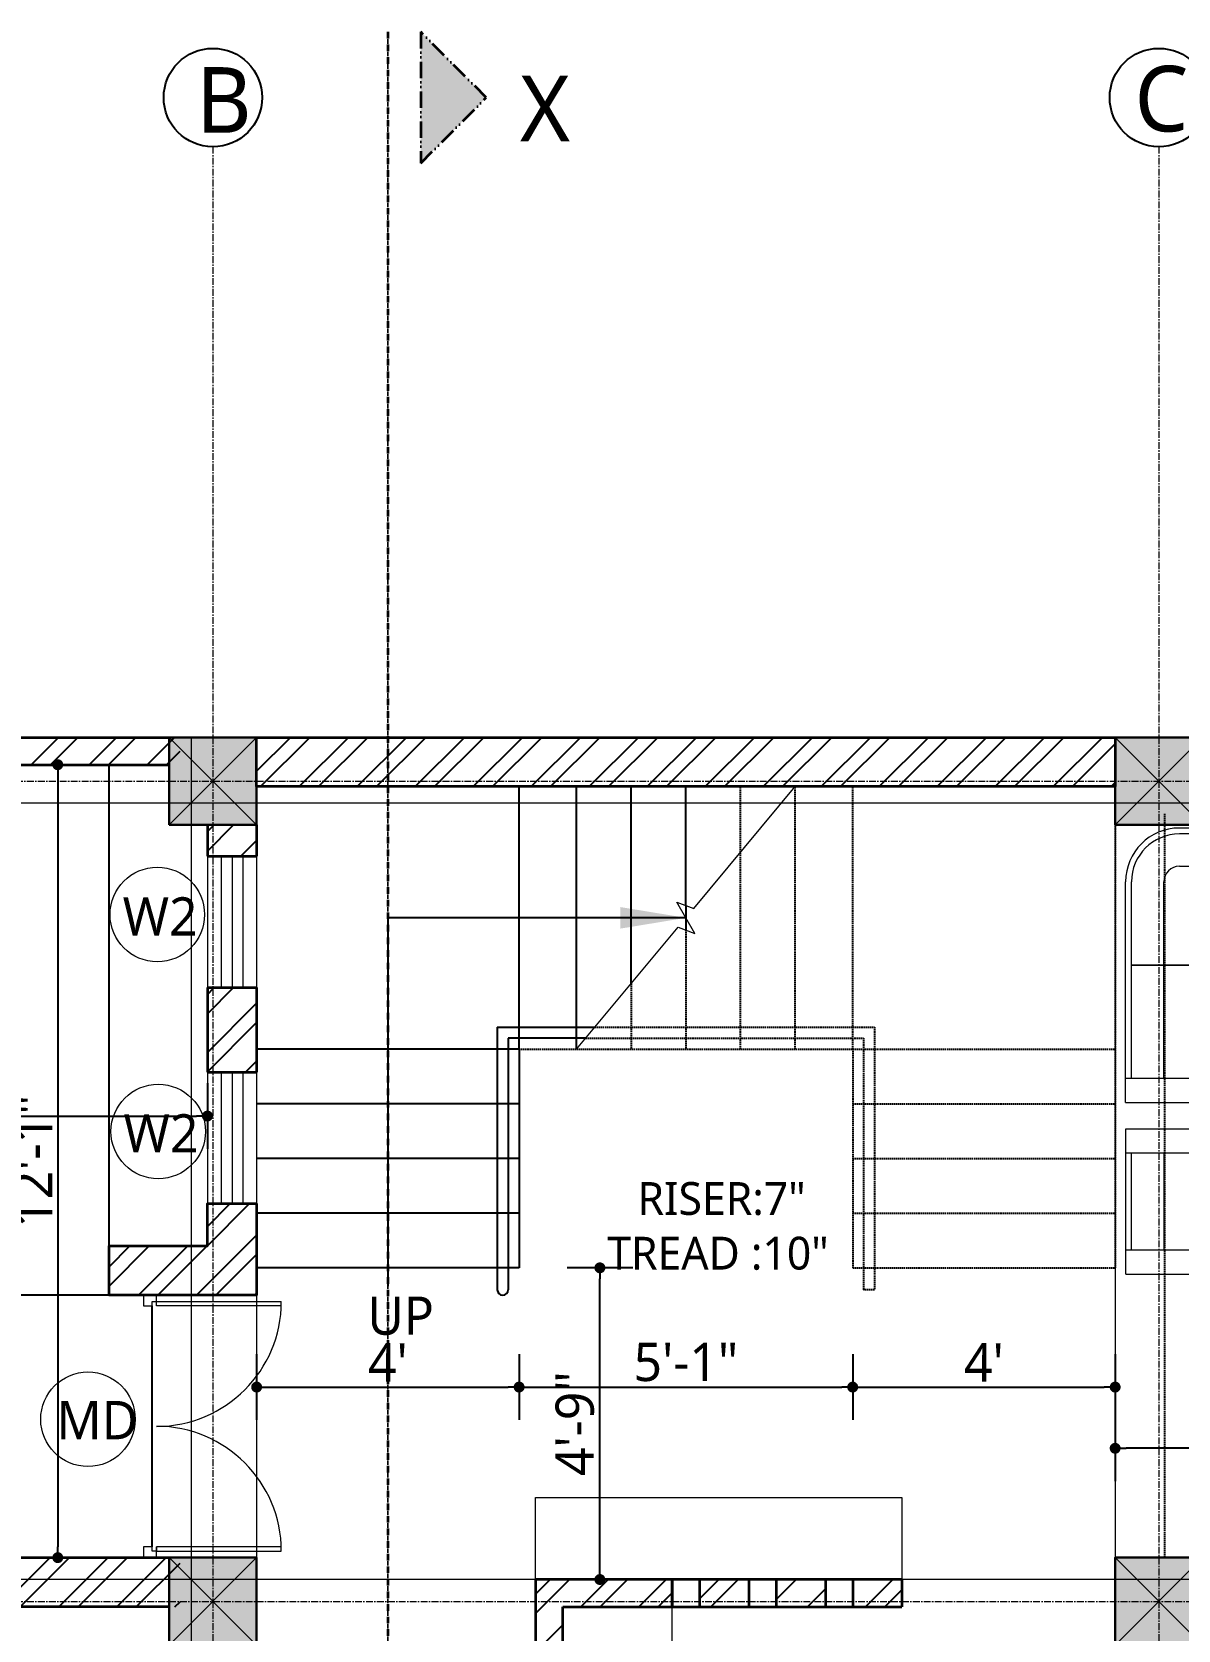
# Model space of a CAD drawing. Header units: inches. Extents: x 130993 to 274375, y -5108 to 103559.
# Drawn here: x 149221.4 to 149431, y 61195.5 to 61487.7 of the extents above; entities that cross this region are included whole.
import ezdxf

# ---------------------------------------------------------------- set-up
doc = ezdxf.new("R2010")
doc.units = ezdxf.units.IN
doc.header["$MEASUREMENT"] = 0
doc.header["$PDMODE"] = 2
doc.header["$PDSIZE"] = -3
for name, pattern in [('ACAD_ISO12W100', [21, 12, -3, 0, -3, 0, -3]), ('CENTER', [2, 1.25, -0.25, 0.25, -0.25]), ('DASHED2', [0.375, 0.25, -0.125])]:
    doc.linetypes.add(name, pattern=pattern)
for name, color, linetype in [('A-HATCH', 7, 'Continuous'), ('Text-external', 7, 'Continuous'), ('Text-internal', 7, 'Continuous')]:
    doc.layers.add(name, color=color, linetype=linetype)
for name, color, linetype, lineweight in [('A_Grid Name', 216, 'Continuous', 5), ('Center line', 252, 'CENTER', 20), ('Column', 14, 'Continuous', 30), ('Dim-external', 151, 'Continuous', 9), ('Dim-internal', 150, 'Continuous', 9), ('Door-window', 40, 'Continuous', 15), ('FURNITURE', 31, 'Continuous', 13), ('HATCH', 9, 'Continuous', 9), ('Section line', 30, 'Continuous', 35), ('sill', 30, 'Continuous', 20), ('Stairs', 134, 'Continuous', 25), ('text window', 212, 'Continuous', 20), ('Wall-Section', 6, 'Continuous', 35)]:
    doc.layers.add(name, color=color, linetype=linetype, lineweight=lineweight)
doc.styles.add('caption 1in-8ft', font='trebuc.ttf', dxfattribs={"height": 12})
doc.styles.add('int text 1in-8ft', font='trebuc.ttf', dxfattribs={"height": 7})
doc.dimstyles.new('dim 1in-8ft', dxfattribs={"dimtxt": 7, "dimasz": 2, "dimexe": 6, "dimexo": 6, "dimgap": 1, "dimtad": 1, "dimdec": 0, "dimzin": 0, "dimdsep": 46, "dimlunit": 4, "dimtxsty": 'int text 1in-8ft', "dimblk": 'DOT', "dimcen": 4, "dimdle": 6, "dimclrt": 7, "dimadec": 0, "dimazin": 0, "dimtfac": 1, "dimtdec": 0, "dimtofl": 0, "dimtmove": 0, "dimatfit": 3, "dimfxl": 6, "dimfxlon": 1, "dimtolj": 1, "dimtzin": 0, "dimarcsym": 0})
pattern_1 = [(45, (149803.6255, 61140.596), (-5.3033, 5.3033), []), (45, (149807.161, 61140.596), (-5.3033, 5.3033), [])]

# ---------------------------------------------------------------- blocks, each defined once
blk = doc.blocks.new('BP')
at = {"layer": 'A_Grid Name'}
for p, q in [((521, 0), (-30, 0)), ((170, 0), (170, -300.53)), ((182, 0), (182, -301.5)), ((339, 0), (339, -314.16)), ((521, -12), (-30, -12)), ((521, -154), (0, -154))]:
    blk.add_line(p, q, dxfattribs=at)
blk.add_lwpolyline([(551, -331.26), (551, -317.22), (521, -314.8), (521, -87), (521, -87), (521, 0), (-30, 0), (-30, -14), (0, -14), (0, -272.82), (-30, -270.4), (-30, -284.4)], close=True, dxfattribs=at)
blk = doc.blocks.new('Door_5 ft')
for p, q in [((2.5, 1.5), (0, 1.5)), ((0, 1.5), (0, -1.5)), ((2.5, -0.5), (2.5, 1.5)), ((60, 1.5), (57.5, 1.5)), ((57.5, 1.5), (57.5, -0.5)), ((60, -1.5), (60, 1.5)), ((0, -1.5), (2.5, -1.5)), ((1.5, -0.5), (2.5, -0.5)), ((1.5, -1.5), (1.5, -0.5)), ((1.5, -1.5), (1.5, -30)), ((2.5, -1.5), (1.5, -1.5)), ((2.5, -29.98), (2.5, -1.5)), ((57.5, -0.5), (58.5, -0.5)), ((57.5, -29.98), (57.5, -1.5)), ((57.5, -1.5), (58.5, -1.5)), ((58.5, -0.5), (58.5, -1.5)), ((58.5, -1.5), (60, -1.5)), ((58.5, -1.5), (58.5, -30))]:
    blk.add_line(p, q)
for centre, start, end in [((1.5, -1.5), 270, 0), ((58.5, -1.5), 180, 270)]:
    blk.add_arc(centre, 28.5, start, end)
at = {"layer": 'Defpoints'}
blk.add_line((2.5, -0.5), (57.5, -0.5), dxfattribs=at)
blk = doc.blocks.new('ММГ09')
for p, q in [((169.3, 0), (919.3, 0)), ((169.3, 0), (169.3, -700)), ((319.3, 0), (319.3, -812.5)), ((1069.3, 1), (919.3, 1)), ((919.3, 0), (919.3, -812.5)), ((1069.3, 0), (1069.3, -700)), ((1231.6, 1), (1231.6, -699)), ((1231.6, 1), (2598, 1)), ((1381.6, 1), (1381.6, -811.5)), ((319.3, -36.4), (919.3, -36.4)), ((1381.6, -35.5), (2598, -35.5)), ((2081.6, -35.5), (2081.6, -811.5)), ((2081.6, -35.5), (2081.6, -811.5)), ((2081.6, -811.5), (2081.6, -35.5)), ((319.3, -237.1), (919.3, -237.1)), ((1381.6, -236.1), (2598, -236.1)), ((2693.5, -2611.5), (2693.5, -331.7)), ((2894.2, -2611.5), (2894.2, -331.7)), ((2930.6, -2761.5), (2930.6, -331.7)), ((277.9, -740), (210.7, -740)), ((960.7, -740), (1027.9, -740)), ((1340.2, -739), (1273, -739)), ((355.8, -849), (882.8, -849)), ((1418.1, -848), (2045.1, -848)), ((2081.6, -1375), (2081.6, -884.5)), ((2118.1, -848), (2894.2, -848)), ((792.2, -1428.6), (792.2, -1337.3)), ((792.2, -1337.3), (913.4, -1337.3)), ((809.5, -1350.4), (872.6, -1397.9)), ((809.5, -1350.4), (1674.9, -1350.4)), ((809.5, -2524.3), (809.5, -1350.4)), ((913.4, -1337.3), (913.4, -1350.4)), ((1571.1, -1337.3), (1692.2, -1337.3)), ((1571.1, -1350.4), (1571.1, -1337.3)), ((1611.8, -1397.9), (1674.9, -1350.4)), ((1674.9, -1350.4), (1674.9, -2524.3)), ((1692.2, -1337.3), (1692.2, -1428.6)), ((809.5, -1428.6), (792.2, -1428.6)), ((872.6, -1397.9), (872.6, -2476.7)), ((1611.8, -1397.9), (872.6, -1397.9)), ((1611.8, -2476.7), (1611.8, -1397.9)), ((1692.2, -1428.6), (1674.9, -1428.6)), ((2081.6, -1975), (2081.6, -1448)), ((2894.2, -1411.5), (2118.1, -1411.5)), ((2081.6, -2575), (2081.6, -2048)), ((2894.2, -2011.5), (2118.1, -2011.5)), ((792.2, -2446), (809.5, -2446)), ((792.2, -2537.3), (792.2, -2446)), ((1674.9, -2446), (1692.2, -2446)), ((1692.2, -2446), (1692.2, -2537.3)), ((913.4, -2537.3), (792.2, -2537.3)), ((872.6, -2476.7), (809.5, -2524.3)), ((1674.9, -2524.3), (809.5, -2524.3)), ((872.6, -2476.7), (1611.8, -2476.7)), ((913.4, -2524.3), (913.4, -2537.3)), ((1571.1, -2537.3), (1571.1, -2524.3)), ((1692.2, -2537.3), (1571.1, -2537.3)), ((1674.9, -2524.3), (1611.8, -2476.7)), ((2930.6, -2611.5), (2118.1, -2611.5)), ((2190.6, -2652.9), (2190.6, -2720.1)), ((2930.6, -2761.5), (2230.6, -2761.5))]:
    blk.add_line(p, q)
for centre, radius, start, end in [((2598, -331.7), 332.7, 0, 90), ((2598, -331.7), 296.2, 0, 90), ((2598, -331.7), 95.6, 0, 90), ((209.3, -700), 40, 180, 271.99424), ((277.9, -698.6), 41.4, 270, 0), ((960.7, -698.6), 41.4, 180, 270), ((1029.3, -700), 40, 268.00576, 0), ((1271.6, -699), 40, 180, 271.99424), ((1340.2, -697.6), 41.4, 270, 0), ((355.8, -812.5), 36.5, 180, 270.00811), ((882.8, -812.5), 36.5, 269.99189, 0), ((1418.1, -811.5), 36.5, 180, 270.00811), ((2045.1, -811.5), 36.5, 269.99189, 0), ((2045.1, -811.5), 36.5, 269.99189, 0), ((2118.1, -811.5), 36.5, 180, 270.00811), ((2118.1, -811.5), 36.5, 179.99189, 270), ((2118.1, -811.5), 36.5, 180, 270.00811), ((2118.1, -884.5), 36.5, 90, 180.00811), ((2118.1, -1375), 36.5, 179.99189, 270), ((2118.1, -1448), 36.5, 90, 180.00811), ((2118.1, -1975), 36.5, 179.99189, 270), ((2118.1, -2048), 36.5, 90, 180.00811), ((2118.1, -2575), 36.5, 179.99189, 270), ((2232, -2652.9), 41.4, 90, 180), ((2230.6, -2721.5), 40, 178.00576, 270)]:
    blk.add_arc(centre, radius, start, end)
blk = doc.blocks.new('PL_TAP_1')
at = {"linetype": 'ByBlock'}
for p, q in [((-0.9, 0.3), (-0.93, 0.16)), ((-0.84, 0.45), (-0.9, 0.3)), ((-0.75, 0.6), (-0.84, 0.45)), ((-0.63, 0.72), (-0.75, 0.6)), ((-0.49, 0.82), (-0.63, 0.72)), ((-0.34, 0.89), (-0.49, 0.82)), ((-0.17, 0.94), (-0.34, 0.89)), ((0, 0.96), (-0.17, 0.94)), ((0.17, 0.94), (0, 0.96)), ((0.34, 0.89), (0.17, 0.94)), ((0.49, 0.82), (0.34, 0.89)), ((0.63, 0.72), (0.49, 0.82)), ((0.75, 0.6), (0.63, 0.72)), ((0.84, 0.45), (0.75, 0.6)), ((0.9, 0.3), (0.84, 0.45)), ((0.93, 0.16), (0.9, 0.3)), ((-0.94, -0.03), (-0.83, -1.65)), ((-0.92, -0.34), (-0.92, -0.35)), ((-0.83, -1.65), (-0.8, -1.79)), ((-0.8, -1.79), (-0.76, -1.93)), ((-0.76, -1.93), (-0.68, -2.05)), ((-0.7, -2.03), (-0.44, -4.61)), ((-0.68, -2.05), (-0.59, -2.17)), ((-0.59, -2.17), (-0.48, -2.26)), ((-0.54, -1.57), (-0.54, -0.98)), ((-0.54, -0.98), (0.54, -0.98)), ((-0.53, -1.66), (-0.54, -1.57)), ((-0.5, -1.75), (-0.53, -1.66)), ((-0.46, -1.83), (-0.5, -1.75)), ((-0.48, -2.26), (-0.35, -2.33)), ((-0.41, -1.91), (-0.46, -1.83)), ((-0.34, -1.97), (-0.41, -1.91)), ((-0.35, -2.33), (-0.22, -2.38)), ((-0.27, -2.02), (-0.34, -1.97)), ((-0.18, -2.06), (-0.27, -2.02)), ((-0.22, -2.38), (-0.07, -2.41)), ((-0.09, -2.09), (-0.18, -2.06)), ((0, -2.09), (-0.09, -2.09)), ((-0.07, -2.41), (0.07, -2.41)), ((0.09, -2.09), (0, -2.09)), ((0.07, -2.41), (0.22, -2.38)), ((0.18, -2.06), (0.09, -2.09)), ((0.27, -2.02), (0.18, -2.06)), ((0.22, -2.38), (0.35, -2.33)), ((0.34, -1.97), (0.27, -2.02)), ((0.41, -1.91), (0.34, -1.97)), ((0.35, -2.33), (0.48, -2.26)), ((0.46, -1.83), (0.41, -1.91)), ((0.44, -4.61), (0.7, -2.03)), ((0.5, -1.75), (0.46, -1.83)), ((0.48, -2.26), (0.59, -2.17)), ((0.53, -1.66), (0.5, -1.75)), ((0.54, -1.57), (0.53, -1.66)), ((0.54, -0.98), (0.54, -1.57)), ((0.59, -2.17), (0.68, -2.05)), ((0.68, -2.05), (0.76, -1.93)), ((0.76, -1.93), (0.8, -1.79)), ((0.8, -1.79), (0.83, -1.65)), ((0.83, -1.65), (0.94, -0.03)), ((-0.44, -4.61), (-0.42, -4.69)), ((-0.42, -4.69), (-0.39, -4.76)), ((-0.39, -4.76), (-0.35, -4.83)), ((-0.35, -4.83), (-0.29, -4.89)), ((-0.29, -4.89), (-0.23, -4.93)), ((-0.23, -4.93), (-0.16, -4.97)), ((-0.16, -4.97), (-0.08, -4.99)), ((-0.08, -4.99), (0, -5)), ((0, -5), (0.08, -4.99)), ((0.08, -4.99), (0.16, -4.97)), ((0.16, -4.97), (0.23, -4.93)), ((0.23, -4.93), (0.29, -4.89)), ((0.29, -4.89), (0.35, -4.83)), ((0.35, -4.83), (0.39, -4.76)), ((0.39, -4.76), (0.42, -4.69)), ((0.42, -4.69), (0.44, -4.61))]:
    blk.add_line(p, q, dxfattribs=at)
for centre, start, end in [((-0.24, 0.02), 168.2055, 184.1181), ((0.24, 0.02), 355.8819, 11.7945)]:
    blk.add_arc(centre, 0.708, start, end, dxfattribs=at)
blk = doc.blocks.new('Sanitary_Basin3')
for p, q in [((-0.8, -10.44), (0.8, -10.44)), ((0, -9.64), (0, -11.23))]:
    blk.add_line(p, q)
at = {"linetype": 'Continuous'}
blk.add_lwpolyline([(-18, -20), (18, -20), (18, 0), (-18, 0)], close=True, dxfattribs=at)
for points in [[(-9.76, -10.12, 0.117634), (-9.15, -13.12, 0.104469), (-7.09, -15.87, 0.090016), (-4.06, -17.68, 0.08192), (-0.26, -18.43, 0.08192), (3.58, -17.92, 0.090016), (6.72, -16.31, 0.104469), (8.96, -13.7, 0.117634), (9.76, -10.75, 0.117634), (9.15, -7.75, 0.104469), (7.09, -5.01, 0.090016), (4.06, -3.2, 0.08192), (0.26, -2.44, 0.08192), (-3.58, -2.95, 0.090016), (-6.72, -4.56, 0.104469), (-8.96, -7.17, 0.117634)], [(-9.01, -10.31, 0.118622), (-8.39, -13.03, 0.104678), (-6.44, -15.51, 0.089562), (-3.62, -17.11, 0.081185), (-0.1, -17.74, 0.081185), (3.43, -17.21, 0.089562), (6.3, -15.69, 0.104678), (8.32, -13.27, 0.118622), (9.01, -10.56, 0.118622), (8.39, -7.84, 0.104678), (6.44, -5.36, 0.089562), (3.62, -3.76, 0.081185), (0.1, -3.13, 0.081185), (-3.43, -3.66, 0.089562), (-6.3, -5.18, 0.104678), (-8.32, -7.6, 0.118622)]]:
    blk.add_lwpolyline(points, format="xyb", close=True, dxfattribs=at)
for radius in [1.2, 0.798]:
    blk.add_circle((0, -10.44), radius)
at = {"linetype": 'Continuous', "xscale": 0.9766697141026374, "yscale": 0.9766697141026374, "zscale": 0.9766697141026374}
blk.add_blockref('PL_TAP_1', (-0.15, -1.42), dxfattribs=at)
blk = doc.blocks.new('_Dot')
at = {"color": 0, "linetype": 'ByBlock', "lineweight": -2}
blk.add_line((-0.5, 0), (-1, 0), dxfattribs=at)
at = {"color": 0, "linetype": 'ByBlock', "const_width": 0.5}
blk.add_lwpolyline([(-0.25, 0, 1), (0.25, 0, 1)], format="xyb", close=True, dxfattribs=at)
blk = doc.blocks.new('grid')
at = {"layer": 'Center line'}
for p, q in [((167, 115), (167, -402.29)), ((340, 115), (340, -416.08)), ((-175, -1), (774, -1)), ((-175, -151), (774, -151))]:
    blk.add_line(p, q, dxfattribs=at)
at = {"layer": 'Text-external'}
for centre in [(167, 124), (340, 124)]:
    blk.add_circle(centre, 9, dxfattribs=at)
at = {"layer": 'Text-external', "char_height": 12, "width": 130.1671, "attachment_point": 1, "style": 'caption 1in-8ft'}
for s, insert in [('B', (163.92, 129.57)), ('C', (335.52, 129.81))]:
    blk.add_mtext(s, dxfattribs=dict(at, insert=insert))
blk = doc.blocks.new('sec1')
at = {"layer": 'HATCH', "linetype": 'ACAD_ISO12W100', "ltscale": 0.25}
h = blk.add_hatch(color=256, dxfattribs=at)
h.dxf.hatch_style = 1
h.paths.add_polyline_path([(6, 162), (6, 138), (18, 150)])
at = {"layer": 'Section line', "linetype": 'ACAD_ISO12W100', "ltscale": 0.1}
blk.add_line((0, 162), (0, -396.16), dxfattribs=at)
at = {"layer": 'Section line', "linetype": 'ACAD_ISO12W100', "ltscale": 0.25}
blk.add_lwpolyline([(6, 162), (6, 138), (18, 150), (18, 150), (6, 162)], dxfattribs=at)
at = {"insert": (28.73, 148.02), "char_height": 12, "width": 18.4581, "attachment_point": 5, "style": 'caption 1in-8ft'}
blk.add_mtext('X', dxfattribs=at)
blk = doc.blocks.new('*D311')
at = {"layer": 'Defpoints', "color": 0}
for p in [(149246.5, 61353.71), (149226.13, 61208.71), (149248.5, 61208.71)]:
    blk.add_point(p, dxfattribs=at)
at = {"layer": 'Dim-internal', "color": 0, "lineweight": -2}
for p, q in [((149232.13, 61353.71), (149220.13, 61353.71)), ((149226.13, 61351.71), (149226.13, 61210.71)), ((149232.13, 61208.71), (149220.13, 61208.71))]:
    blk.add_line(p, q, dxfattribs=at)
at = {"layer": 'Dim-internal', "color": 0, "lineweight": -2, "xscale": 2, "yscale": 2, "zscale": 2}
for p, rotation in [((149226.13, 61353.71), 90), ((149226.13, 61208.71), 270)]:
    blk.add_blockref('_Dot', p, dxfattribs=dict(at, rotation=rotation))
at = {"layer": 'Dim-internal', "color": 7, "insert": (149221.62, 61281.21), "char_height": 7, "attachment_point": 5, "rotation": 90, "style": 'int text 1in-8ft'}
blk.add_mtext('\\A1;12\'-1"', dxfattribs=at)
blk = doc.blocks.new('*D312')
at = {"layer": 'Defpoints', "color": 0}
for p in [(149050.5, 61344.71), (149253.5, 61342.71), (149253.5, 61289.46)]:
    blk.add_point(p, dxfattribs=at)
at = {"layer": 'Dim-internal', "color": 0, "lineweight": -2}
for p, q in [((149050.5, 61295.46), (149050.5, 61283.46)), ((149253.5, 61295.46), (149253.5, 61283.46)), ((149052.5, 61289.46), (149251.5, 61289.46))]:
    blk.add_line(p, q, dxfattribs=at)
at = {"layer": 'Dim-internal', "color": 0, "lineweight": -2, "xscale": 2, "yscale": 2, "zscale": 2, "rotation": 180}
blk.add_blockref('_Dot', (149050.5, 61289.46), dxfattribs=at)
at = {"layer": 'Dim-internal', "color": 0, "lineweight": -2, "xscale": 2, "yscale": 2, "zscale": 2}
blk.add_blockref('_Dot', (149253.5, 61289.46), dxfattribs=at)
at = {"layer": 'Dim-internal', "color": 7, "insert": (149126, 61294.03), "char_height": 7, "attachment_point": 5, "style": 'int text 1in-8ft'}
blk.add_mtext('\\A1;16\'-11"', dxfattribs=at)
blk = doc.blocks.new('*D313')
at = {"layer": 'Defpoints', "color": 0}
for p in [(149262.5, 61261.71), (149310.5, 61261.71), (149310.5, 61239.9)]:
    blk.add_point(p, dxfattribs=at)
at = {"layer": 'Dim-internal', "color": 0, "lineweight": -2}
for p, q in [((149262.5, 61245.9), (149262.5, 61233.9)), ((149310.5, 61245.9), (149310.5, 61233.9)), ((149264.5, 61239.9), (149308.5, 61239.9))]:
    blk.add_line(p, q, dxfattribs=at)
at = {"layer": 'Dim-internal', "color": 0, "lineweight": -2, "xscale": 2, "yscale": 2, "zscale": 2, "rotation": 180}
blk.add_blockref('_Dot', (149262.5, 61239.9), dxfattribs=at)
at = {"layer": 'Dim-internal', "color": 0, "lineweight": -2, "xscale": 2, "yscale": 2, "zscale": 2}
blk.add_blockref('_Dot', (149310.5, 61239.9), dxfattribs=at)
at = {"layer": 'Dim-internal', "color": 7, "insert": (149286.5, 61244.4), "char_height": 7, "attachment_point": 5, "style": 'int text 1in-8ft'}
blk.add_mtext("\\A1;4'", dxfattribs=at)
blk = doc.blocks.new('*D314')
at = {"layer": 'Defpoints', "color": 0}
for p in [(149310.5, 61261.71), (149371.5, 61261.71), (149371.5, 61239.9)]:
    blk.add_point(p, dxfattribs=at)
at = {"layer": 'Dim-internal', "color": 0, "lineweight": -2}
for p, q in [((149310.5, 61245.9), (149310.5, 61233.9)), ((149371.5, 61245.9), (149371.5, 61233.9)), ((149312.5, 61239.9), (149369.5, 61239.9))]:
    blk.add_line(p, q, dxfattribs=at)
at = {"layer": 'Dim-internal', "color": 0, "lineweight": -2, "xscale": 2, "yscale": 2, "zscale": 2, "rotation": 180}
blk.add_blockref('_Dot', (149310.5, 61239.9), dxfattribs=at)
at = {"layer": 'Dim-internal', "color": 0, "lineweight": -2, "xscale": 2, "yscale": 2, "zscale": 2}
blk.add_blockref('_Dot', (149371.5, 61239.9), dxfattribs=at)
at = {"layer": 'Dim-internal', "color": 7, "insert": (149341, 61244.45), "char_height": 7, "attachment_point": 5, "style": 'int text 1in-8ft'}
blk.add_mtext('\\A1;5\'-1"', dxfattribs=at)
blk = doc.blocks.new('*D315')
at = {"layer": 'Defpoints', "color": 0}
for p in [(149371.5, 61261.71), (149419.5, 61261.71), (149419.5, 61239.9)]:
    blk.add_point(p, dxfattribs=at)
at = {"layer": 'Dim-internal', "color": 0, "lineweight": -2}
for p, q in [((149371.5, 61245.9), (149371.5, 61233.9)), ((149419.5, 61245.9), (149419.5, 61233.9)), ((149373.5, 61239.9), (149417.5, 61239.9))]:
    blk.add_line(p, q, dxfattribs=at)
at = {"layer": 'Dim-internal', "color": 0, "lineweight": -2, "xscale": 2, "yscale": 2, "zscale": 2, "rotation": 180}
blk.add_blockref('_Dot', (149371.5, 61239.9), dxfattribs=at)
at = {"layer": 'Dim-internal', "color": 0, "lineweight": -2, "xscale": 2, "yscale": 2, "zscale": 2}
blk.add_blockref('_Dot', (149419.5, 61239.9), dxfattribs=at)
at = {"layer": 'Dim-internal', "color": 7, "insert": (149395.5, 61244.4), "char_height": 7, "attachment_point": 5, "style": 'int text 1in-8ft'}
blk.add_mtext("\\A1;4'", dxfattribs=at)
blk = doc.blocks.new('*D316')
at = {"layer": 'Defpoints', "color": 0}
for p in [(149325.27, 61261.71), (149380.5, 61261.71), (149380.5, 61204.71)]:
    blk.add_point(p, dxfattribs=at)
at = {"layer": 'Dim-internal', "color": 0, "lineweight": -2}
for p, q in [((149331.27, 61261.71), (149319.27, 61261.71)), ((149325.27, 61206.71), (149325.27, 61259.71)), ((149331.27, 61204.71), (149319.27, 61204.71))]:
    blk.add_line(p, q, dxfattribs=at)
at = {"layer": 'Dim-internal', "color": 0, "lineweight": -2, "xscale": 2, "yscale": 2, "zscale": 2}
for p, rotation in [((149325.27, 61261.71), 90), ((149325.27, 61204.71), 270)]:
    blk.add_blockref('_Dot', p, dxfattribs=dict(at, rotation=rotation))
at = {"layer": 'Dim-internal', "color": 7, "insert": (149320.7, 61233.21), "char_height": 7, "attachment_point": 5, "rotation": 90, "style": 'int text 1in-8ft'}
blk.add_mtext('\\A1;4\'-9"', dxfattribs=at)
blk = doc.blocks.new('*D318')
at = {"layer": 'Defpoints', "color": 0}
for p in [(149419.5, 61311.71), (149593.5, 61311.71), (149419.5, 61228.71)]:
    blk.add_point(p, dxfattribs=at)
at = {"layer": 'Dim-internal', "color": 0, "lineweight": -2}
for p, q in [((149419.5, 61234.71), (149419.5, 61222.71)), ((149593.5, 61234.71), (149593.5, 61222.71)), ((149591.5, 61228.71), (149421.5, 61228.71))]:
    blk.add_line(p, q, dxfattribs=at)
at = {"layer": 'Dim-internal', "color": 0, "lineweight": -2, "xscale": 2, "yscale": 2, "zscale": 2, "rotation": 180}
blk.add_blockref('_Dot', (149419.5, 61228.71), dxfattribs=at)
at = {"layer": 'Dim-internal', "color": 0, "lineweight": -2, "xscale": 2, "yscale": 2, "zscale": 2}
blk.add_blockref('_Dot', (149593.5, 61228.71), dxfattribs=at)
at = {"layer": 'Dim-internal', "color": 7, "insert": (149506.5, 61233.28), "char_height": 7, "attachment_point": 5, "style": 'int text 1in-8ft'}
blk.add_mtext('\\A1;14\'-6"', dxfattribs=at)
blk = doc.blocks.new('*D319')
at = {"layer": 'Defpoints', "color": 0}
for p in [(149318.5, 61199.71), (149592.5, 61198.71), (149592.5, 61147.76)]:
    blk.add_point(p, dxfattribs=at)
at = {"layer": 'Dim-internal', "color": 0, "lineweight": -2}
for p, q in [((149318.5, 61153.76), (149318.5, 61141.76)), ((149592.5, 61153.76), (149592.5, 61141.76)), ((149320.5, 61147.76), (149590.5, 61147.76))]:
    blk.add_line(p, q, dxfattribs=at)
at = {"layer": 'Dim-internal', "color": 0, "lineweight": -2, "xscale": 2, "yscale": 2, "zscale": 2, "rotation": 180}
blk.add_blockref('_Dot', (149318.5, 61147.76), dxfattribs=at)
at = {"layer": 'Dim-internal', "color": 0, "lineweight": -2, "xscale": 2, "yscale": 2, "zscale": 2}
blk.add_blockref('_Dot', (149592.5, 61147.76), dxfattribs=at)
at = {"layer": 'Dim-internal', "color": 7, "insert": (149455.5, 61152.32), "char_height": 7, "attachment_point": 5, "style": 'int text 1in-8ft'}
blk.add_mtext('\\A1;22\'-10"', dxfattribs=at)
blk = doc.blocks.new('col')
at = {"layer": 'HATCH'}
h = blk.add_hatch(color=256, dxfattribs=at)
h.dxf.hatch_style = 1
h.paths.add_polyline_path([(-8, -8), (8, -8), (8, 8), (-8, 8)])
at = {"layer": 'Column'}
blk.add_lwpolyline([(-8, -8), (8, -8), (8, 8), (-8, 8)], close=True, dxfattribs=at)
at = {"layer": 'Dim-external'}
for p, q in [((-8, 8), (8, -8)), ((8, 8), (-8, -8))]:
    blk.add_line(p, q, dxfattribs=at)
blk = doc.blocks.new('gridd')
at = {"layer": 'Dim-external'}
for p in [(168, 0), (341, 0), (168, -150), (341, -150)]:
    blk.add_blockref('col', p, dxfattribs=at)

msp = doc.modelspace()

# ---------------------------------------------------------------- hatches: boundary and pattern name
at = {"layer": 'A-HATCH'}
h = msp.add_hatch(dxfattribs=at)
h.set_pattern_fill('ANSI32', color=256, scale=20)
h.set_pattern_definition(pattern_1)
h.paths.add_polyline_path([(149080.5, 61358.71), (149050.5, 61358.71), (149050.5, 61344.71), (149080.5, 61344.71), (149080.5, 61349.71), (149055.5, 61349.71), (149055.5, 61353.71), (149080.5, 61353.71)])
h.paths.add_polyline_path([(149248.5, 61358.71), (149094.5, 61358.71), (149094.5, 61353.71), (149248.5, 61353.71)])
h = msp.add_hatch(dxfattribs=at)
h.set_pattern_fill('ANSI32', color=256, scale=20)
h.set_pattern_definition(pattern_1)
h.paths.add_polyline_path([(149587.5, 61358.71), (149587.5, 61353.71), (149433.5, 61353.71), (149433.5, 61358.71)])
h.paths.add_polyline_path([(149262.5, 61349.71), (149262.5, 61358.71), (149419.5, 61358.71), (149419.5, 61349.71)])
h.paths.add_polyline_path([(149601.5, 61358.71), (149753.5, 61358.71), (149753.5, 61353.71), (149601.5, 61353.71)])
h = msp.add_hatch(dxfattribs=at)
h.set_pattern_fill('ANSI32', color=256, scale=20)
h.set_pattern_definition([(45, (149803.6255, 61170.346), (-5.3033, 5.3033), []), (45, (149807.161, 61170.346), (-5.3033, 5.3033), [])])
h.paths.add_polyline_path([(149262.5, 61342.71), (149253.5, 61342.71), (149253.5, 61336.96), (149262.5, 61336.96)])
h = msp.add_hatch(dxfattribs=at)
h.set_pattern_fill('ANSI32', color=256, scale=20)
h.set_pattern_definition(pattern_1)
h.paths.add_polyline_path([(149262.5, 61312.96), (149253.5, 61312.96), (149253.5, 61297.46), (149262.5, 61297.46)])
h = msp.add_hatch(dxfattribs=at)
h.set_pattern_fill('ANSI32', color=256, scale=20)
h.set_pattern_definition(pattern_1)
h.paths.add_polyline_path([(149262.5, 61273.46), (149262.5, 61256.71), (149235.5, 61256.71), (149235.5, 61265.71), (149253.5, 61265.71), (149253.5, 61273.46)])
h = msp.add_hatch(dxfattribs=at)
h.set_pattern_fill('ANSI32', color=256, scale=20)
h.set_pattern_definition(pattern_1)
h.paths.add_polyline_path([(149248.5, 61208.71), (149248.5, 61199.71), (149170.5, 61199.71), (149170.5, 61208.71)])
h = msp.add_hatch(dxfattribs=at)
h.set_pattern_fill('ANSI32', color=256, scale=20)
h.set_pattern_definition(pattern_1)
h.paths.add_polyline_path([(149262.5, 61062.23), (149262.5, 61058.34), (149248.5, 61058.34), (149419.5, 61044.55), (149419.5, 61049.56), (149318.5, 61057.71), (149318.5, 61199.71), (149338.5, 61199.71), (149338.5, 61204.71), (149313.5, 61204.71), (149313.5, 61156.71), (149289.5, 61156.71), (149289.5, 61151.71), (149313.5, 61151.71), (149313.5, 61091.71), (149286.5, 61091.71), (149286.5, 61086.71), (149313.5, 61086.71), (149313.5, 61058.11)])
h = msp.add_hatch(dxfattribs=at)
h.set_pattern_fill('ANSI32', color=256, scale=20)
h.set_pattern_definition([(45, (149803.6255, 61141.596), (-5.3033, 5.3033), []), (45, (149807.161, 61141.596), (-5.3033, 5.3033), [])])
h.paths.add_polyline_path([(149352.5, 61204.71), (149343.5, 61204.71), (149343.5, 61199.71), (149352.5, 61199.71)])
h.paths.add_polyline_path([(149366.5, 61204.71), (149357.5, 61204.71), (149357.5, 61199.71), (149366.5, 61199.71)])
h.paths.add_polyline_path([(149380.5, 61204.71), (149371.5, 61204.71), (149371.5, 61199.71), (149380.5, 61199.71)])

# ---------------------------------------------------------------- linework, layer by layer
at = {"layer": 'Door-window'}
for p, q in [((149256, 61336.96), (149256, 61312.96)), ((149258, 61336.96), (149258, 61312.96)), ((149260, 61336.96), (149260, 61312.96)), ((149256, 61297.46), (149256, 61273.46)), ((149258, 61297.46), (149258, 61273.46)), ((149260, 61297.46), (149260, 61273.46))]:
    msp.add_line(p, q, dxfattribs=at)
at = {"layer": 'FURNITURE'}
msp.add_lwpolyline([(149313.5, 61203.71), (149313.5, 61219.71), (149380.5, 61219.71), (149380.5, 61203.71)], dxfattribs=at)
at = {"layer": 'HATCH'}
msp.add_lwpolyline([(149321, 61301.71), (149339.56, 61323.98), (149342.65, 61322.87), (149339.34, 61328.55), (149342.44, 61327.44), (149361, 61349.71)], dxfattribs=at)
at = {"layer": 'sill'}
for p, q in [((149253.5, 61336.96), (149253.5, 61312.96)), ((149262.5, 61336.96), (149262.5, 61312.96)), ((149253.5, 61297.46), (149253.5, 61273.46)), ((149262.5, 61297.46), (149262.5, 61273.46))]:
    msp.add_line(p, q, dxfattribs=at)
at = {"layer": 'Stairs'}
for p, q in [((149235.5, 61265.73), (149235.5, 61353.71)), ((149310.5, 61301.71), (149310.5, 61349.71)), ((149321, 61301.71), (149321, 61349.71)), ((149331, 61313.71), (149331, 61349.71)), ((149341, 61327.96), (149341, 61349.71)), ((149341, 61327.96), (149341, 61323.46)), ((149306.5, 61305.71), (149306.5, 61257.71)), ((149306.5, 61305.71), (149324.33, 61305.71)), ((149308.5, 61303.71), (149308.5, 61257.71)), ((149322.67, 61303.71), (149308.5, 61303.71)), ((149310.5, 61301.71), (149262.5, 61301.71)), ((149310.5, 61301.71), (149310.5, 61261.71)), ((149310.5, 61291.71), (149262.5, 61291.71)), ((149310.5, 61281.71), (149262.5, 61281.71)), ((149310.5, 61271.71), (149262.5, 61271.71)), ((149310.5, 61261.71), (149262.5, 61261.71))]:
    msp.add_line(p, q, dxfattribs=at)
at = {"layer": 'Stairs', "linetype": 'DASHED2'}
for p, q in [((149351, 61301.71), (149351, 61349.71)), ((149361, 61301.71), (149361, 61349.71)), ((149371.5, 61301.71), (149371.5, 61349.71)), ((149419.5, 61344.71), (149419.5, 61261.71)), ((149428.5, 61344.71), (149428.5, 61208.71)), ((149341, 61323.46), (149341, 61301.71)), ((149331, 61313.71), (149331, 61301.71)), ((149322.67, 61303.71), (149373.5, 61303.71)), ((149324.33, 61305.71), (149375.5, 61305.71)), ((149373.5, 61303.71), (149373.5, 61257.71)), ((149375.5, 61305.71), (149375.5, 61257.71)), ((149310.5, 61301.71), (149371.5, 61301.71)), ((149371.5, 61301.71), (149371.5, 61261.71)), ((149371.5, 61301.71), (149419.5, 61301.71)), ((149371.5, 61291.71), (149419.5, 61291.71)), ((149371.5, 61281.71), (149419.5, 61281.71)), ((149371.5, 61271.71), (149419.5, 61271.71)), ((149371.5, 61261.71), (149419.5, 61261.71)), ((149375.5, 61257.71), (149373.5, 61257.71))]:
    msp.add_line(p, q, dxfattribs=at)
at = {"layer": 'Stairs'}
msp.add_lwpolyline([(149235.5, 61256.73), (149175.5, 61256.73), (149175.5, 61208.71)], dxfattribs=at)
msp.add_arc((149307.5, 61257.71), 1, 180, 0, dxfattribs=at)
at = {"layer": 'text window', "ltscale": 15}
for centre in [(149244.33, 61326.32), (149244.5, 61286.64), (149231.65, 61234.02)]:
    msp.add_circle(centre, 8.64, dxfattribs=at)
at = {"layer": 'Wall-Section'}
for p, q in [((149096.5, 61358.71), (149246.5, 61358.71)), ((149096.5, 61353.71), (149246.5, 61353.71)), ((149253.5, 61342.71), (149253.5, 61336.96)), ((149262.5, 61342.71), (149262.5, 61336.96)), ((149253.5, 61336.96), (149262.5, 61336.96)), ((149253.5, 61312.96), (149253.5, 61297.46)), ((149253.5, 61312.96), (149262.5, 61312.96)), ((149262.5, 61312.96), (149262.5, 61297.46)), ((149253.5, 61297.46), (149262.5, 61297.46)), ((149380.5, 61204.71), (149313.5, 61204.71)), ((149313.5, 61204.71), (149313.5, 61156.71)), ((149338.5, 61204.71), (149338.5, 61199.71)), ((149338.5, 61199.71), (149338.5, 61204.71)), ((149343.5, 61204.71), (149343.5, 61199.71)), ((149352.5, 61204.71), (149352.5, 61199.71)), ((149357.5, 61204.71), (149357.5, 61199.71)), ((149366.5, 61204.71), (149366.5, 61199.71)), ((149371.5, 61204.71), (149371.5, 61199.71)), ((149380.5, 61204.71), (149380.5, 61199.71)), ((149318.5, 61199.71), (149380.5, 61199.71)), ((149318.5, 61057.71), (149318.5, 61199.71))]:
    msp.add_line(p, q, dxfattribs=at)
for points in [[(149262.5, 61349.71), (149262.5, 61358.71), (149419.5, 61358.71), (149419.5, 61349.71)], [(149262.5, 61273.46), (149262.5, 61256.71), (149235.5, 61256.71), (149235.5, 61256.71), (149235.5, 61265.71), (149253.5, 61265.71), (149253.5, 61273.46)]]:
    msp.add_lwpolyline(points, close=True, dxfattribs=at)
msp.add_lwpolyline([(149246.5, 61199.71), (149170.5, 61199.71), (149170.5, 61208.71), (149246.5, 61208.71)], dxfattribs=at)

# ---------------------------------------------------------------- block references
at = {"layer": 'A_Grid Name'}
msp.add_blockref('BP', (149080.5, 61358.71), dxfattribs=at)
at = {"layer": 'Column'}
for name, p in [('grid', (149087.5, 61351.71)), ('gridd', (149086.5, 61350.71))]:
    msp.add_blockref(name, p, dxfattribs=at)
at = {"layer": 'Door-window', "xscale": 0.8003539082055795, "yscale": 0.8003539082055795, "zscale": 0.800353908209042, "rotation": 90}
msp.add_blockref('Door_5 ft', (149243, 61208.71), dxfattribs=at)
at = {"layer": 'FURNITURE', "xscale": 0.02953735936898738, "yscale": 0.02953735936898738, "zscale": 0.02953735937020197, "rotation": 90}
msp.add_blockref('ММГ09', (149421.44, 61255.57), dxfattribs=at)
at = {"layer": 'FURNITURE', "rotation": 90}
msp.add_blockref('Sanitary_Basin3', (149318.5, 61181.71), dxfattribs=at)
at = {"layer": 'Section line'}
msp.add_blockref('sec1', (149286.5, 61325.71), dxfattribs=at)

# ---------------------------------------------------------------- texts
at = {"layer": 'text window', "ltscale": 15, "char_height": 7, "attachment_point": 1, "style": 'int text 1in-8ft'}
for s, insert in [('\\pi1.7616;W2', (149236.24, 61329.47)), ('\\pi1.7616;W2', (149236.4, 61289.8)), ('\\pi1.97843;MD', (149223.91, 61237.35))]:
    msp.add_mtext_dynamic_manual_height_columns(s, width=16.2552, gutter_width=1, heights=[0], dxfattribs=dict(at, insert=insert))
at = {"layer": 'Text-internal', "attachment_point": 1, "style": 'int text 1in-8ft'}
for s, insert, char_height, width in [('\\pi25.44279;{\\C0;RISER:7"\\P\\pi19.90946;TREAD :10"}', (149306.7, 61277.39), 6, 80.332), ('{\\C0;UP}', (149282.75, 61256.46), 7, 14.8844)]:
    msp.add_mtext(s, dxfattribs=dict(at, insert=insert, char_height=char_height, width=width))

# ---------------------------------------------------------------- dimensions: what is measured, and where the dimension line sits
at = {"layer": 'Dim-internal'}
for base, p1, p2, picture, middle in [((149226.13, 61208.71), (149246.5, 61353.71), (149248.5, 61208.71), '*D311', (149221.62, 61281.21)), ((149325.27, 61261.71), (149380.5, 61204.71), (149380.5, 61261.71), '*D316', (149320.7, 61233.21))]:
    dim = msp.add_linear_dim(base=base, p1=p1, p2=p2, angle=90, dimstyle='dim 1in-8ft', dxfattribs=at)
    dim.commit()
    dim.dimension.update_dxf_attribs({"geometry": picture, "text_midpoint": middle})
dim = msp.add_linear_dim(base=(149253.5, 61289.46), p1=(149050.5, 61344.71), p2=(149253.5, 61342.71), dimstyle='dim 1in-8ft', dxfattribs=at)
dim.commit()
dim.dimension.update_dxf_attribs({"geometry": '*D312', "text_midpoint": (149126, 61289.46), "dimtype": 160})
for base, p1, p2, picture, middle in [((149419.5, 61228.71), (149593.5, 61311.71), (149419.5, 61311.71), '*D318', (149506.5, 61233.28)), ((149310.5, 61239.9), (149262.5, 61261.71), (149310.5, 61261.71), '*D313', (149286.5, 61244.4)), ((149592.5, 61147.76), (149318.5, 61199.71), (149592.5, 61198.71), '*D319', (149455.5, 61152.32))]:
    dim = msp.add_linear_dim(base=base, p1=p1, p2=p2, dimstyle='dim 1in-8ft', dxfattribs=at)
    dim.commit()
    dim.dimension.update_dxf_attribs({"geometry": picture, "text_midpoint": middle})
for base, p1, p2, picture, middle in [((149371.5, 61239.9), (149310.5, 61261.71), (149371.5, 61261.71), '*D314', (149341, 61244.45)), ((149419.5, 61239.9), (149371.5, 61261.71), (149419.5, 61261.71), '*D315', (149395.5, 61244.4))]:
    dim = msp.add_linear_dim(base=base, p1=p1, p2=p2, dimstyle='dim 1in-8ft', override={"dimtmove": 1}, dxfattribs=at)
    dim.commit()
    dim.dimension.update_dxf_attribs({"geometry": picture, "text_midpoint": middle})

# ---------------------------------------------------------------- leaders
at = {"layer": 'HATCH'}
msp.add_leader([(149341, 61325.71), (149286.5, 61325.71), (149286.5, 61258.33)], dimstyle='dim 1in-8ft', override={"dimasz": 12, "dimgap": 1, "dimtad": 0}, dxfattribs=at)

doc.saveas('drawing.dxf')
